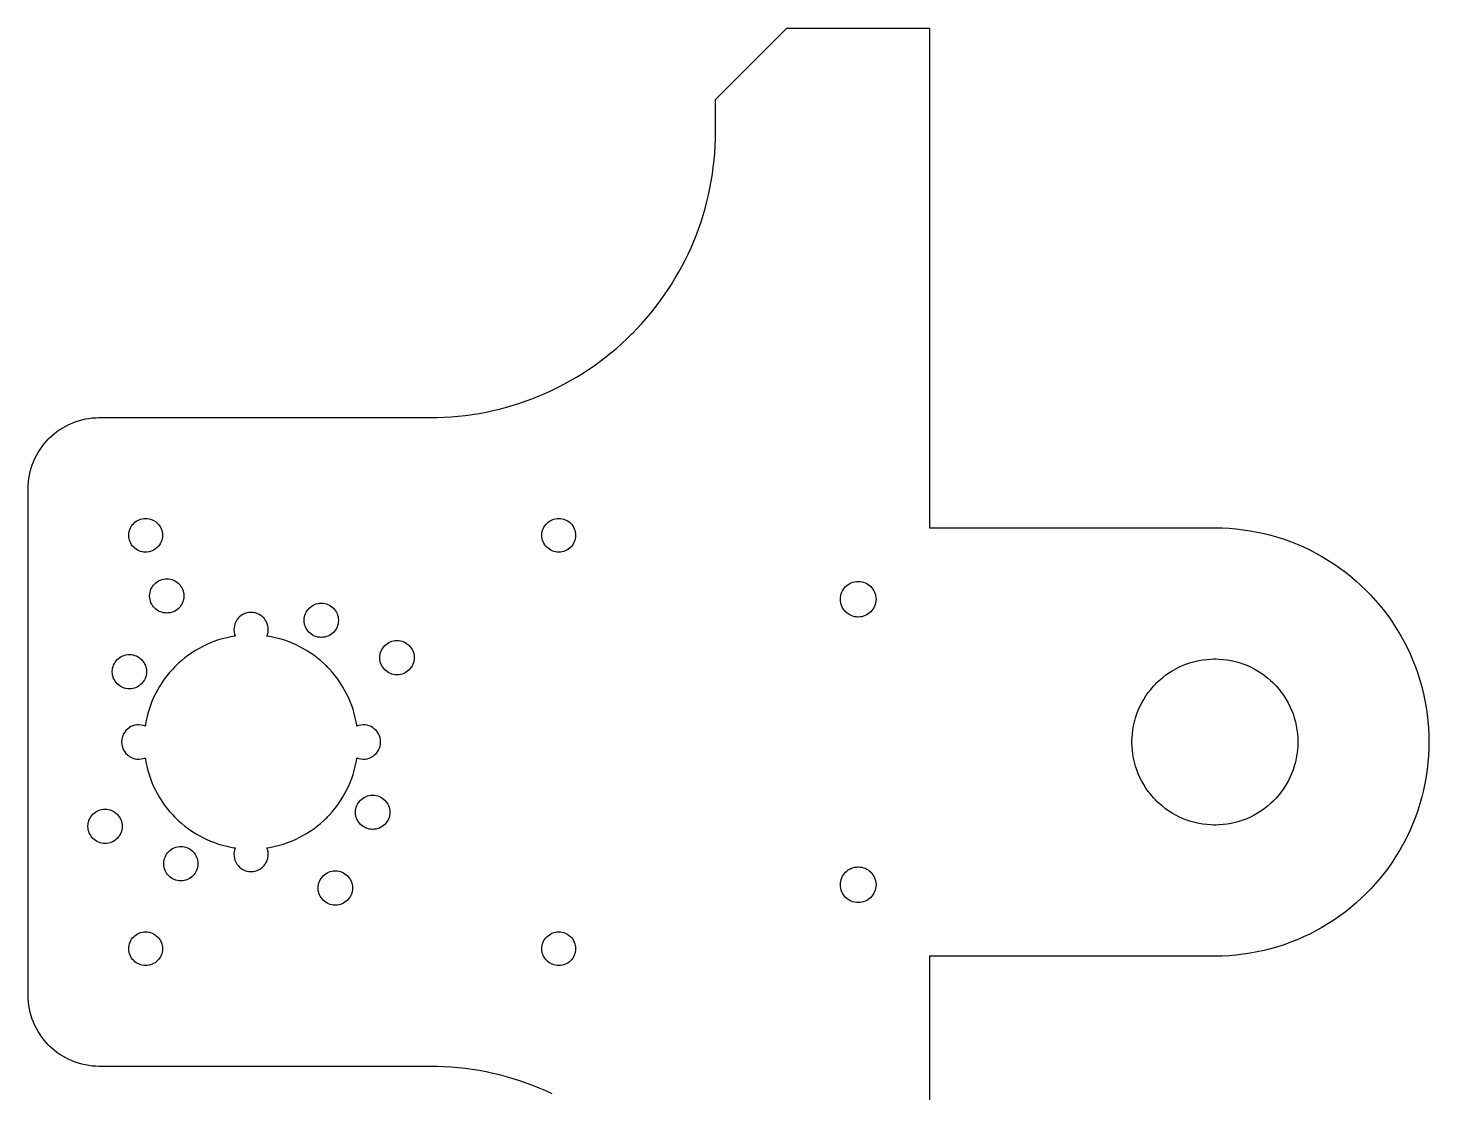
# Model space of a CAD drawing. Extents: x 0 to 249, y 0 to 479.
# Drawn here: x 0.1 to 249.4, y 289.7 to 479.1 of the extents above; entities that cross this region are included whole.
import ezdxf

# ---------------------------------------------------------------- set-up
doc = ezdxf.new("R2010")
doc.units = 0
doc.layers.get('0').update_dxf_attribs({"linetype": 'CONTINUOUS'})

msp = doc.modelspace()

# ---------------------------------------------------------------- linework, layer by layer
at = {"color": 0}
msp.add_lwpolyline([(93.3242, 289.568), (92.1974, 290.083), (91.0585, 290.572), (89.9081, 291.032), (88.7465, 291.464), (87.5746, 291.868), (86.3926, 292.243), (85.2011, 292.589), (84.0007, 292.907), (82.7918, 293.194), (81.575, 293.454), (80.3508, 293.683), (79.1197, 293.882), (77.8824, 294.051), (76.6392, 294.19), (75.3906, 294.299), (74.1372, 294.376), (72.8794, 294.424), (71.9335, 294.439), (71.6182, 294.439), (12.7538, 294.439), (12.7538, 294.439), (12.5964, 294.439), (12.124, 294.454), (11.4985, 294.501), (10.8784, 294.578), (10.2645, 294.685), (9.65815, 294.822), (9.06017, 294.987), (8.47162, 295.182), (7.89367, 295.406), (7.32726, 295.657), (6.77344, 295.935), (6.23329, 296.24), (5.70779, 296.572), (5.19803, 296.931), (4.70503, 297.315), (4.22987, 297.724), (3.88482, 298.047), (3.77354, 298.158), (3.66222, 298.269), (3.33925, 298.615), (2.92985, 299.09), (2.54579, 299.583), (2.1875, 300.093), (1.85542, 300.618), (1.54992, 301.158), (1.27143, 301.713), (1.02051, 302.279), (0.79742, 302.857), (0.6027, 303.444), (0.43674, 304.043), (0.30002, 304.65), (0.19293, 305.264), (0.11589, 305.883), (0.06934, 306.508), (0.05377, 306.981), (0.05377, 307.139), (0.05377, 397.139), (0.05377, 397.296), (0.06934, 397.768), (0.11589, 398.394), (0.19293, 399.014), (0.30002, 399.628), (0.43674, 400.235), (0.6027, 400.832), (0.79742, 401.421), (1.02051, 401.999), (1.27143, 402.565), (1.54992, 403.119), (1.85542, 403.66), (2.1875, 404.185), (2.54579, 404.694), (2.92985, 405.188), (3.33925, 405.662), (3.66222, 406.008), (3.77354, 406.119), (3.88482, 406.231), (4.22987, 406.553), (4.70503, 406.963), (5.19803, 407.347), (5.70779, 407.706), (6.23329, 408.037), (6.77344, 408.343), (7.32726, 408.621), (7.89367, 408.872), (8.47162, 409.094), (9.06017, 409.29), (9.65815, 409.456), (10.2645, 409.593), (10.8784, 409.7), (11.4985, 409.776), (12.124, 409.824), (12.5964, 409.839), (12.7538, 409.839), (71.6182, 409.839), (71.9335, 409.839), (72.8794, 409.854), (74.1372, 409.901), (75.3906, 409.979), (76.6392, 410.088), (77.8824, 410.226), (79.1197, 410.396), (80.3508, 410.594), (81.575, 410.824), (82.7918, 411.083), (84.0007, 411.371), (85.2011, 411.689), (86.3926, 412.035), (87.5746, 412.41), (88.7465, 412.814), (89.9081, 413.246), (91.0585, 413.706), (92.1974, 414.194), (93.3242, 414.71), (94.4383, 415.253), (95.5394, 415.824), (96.6268, 416.421), (97.7001, 417.046), (98.7587, 417.696), (99.8021, 418.374), (100.83, 419.078), (101.841, 419.807), (102.836, 420.563), (103.813, 421.343), (104.773, 422.15), (105.714, 422.981), (106.636, 423.838), (107.316, 424.494), (107.539, 424.718), (107.762, 424.94), (108.42, 425.621), (109.276, 426.543), (110.108, 427.485), (110.914, 428.444), (111.695, 429.421), (112.45, 430.415), (113.18, 431.428), (113.883, 432.456), (114.561, 433.499), (115.212, 434.557), (115.836, 435.631), (116.434, 436.718), (117.004, 437.818), (117.547, 438.933), (118.063, 440.06), (118.551, 441.199), (119.011, 442.349), (119.443, 443.511), (119.847, 444.682), (120.222, 445.864), (120.569, 447.056), (120.886, 448.257), (121.174, 449.465), (121.433, 450.682), (121.662, 451.906), (121.862, 453.138), (122.031, 454.375), (122.17, 455.618), (122.278, 456.867), (122.356, 458.119), (122.403, 459.378), (122.418, 460.324), (122.418, 460.639), (122.418, 466.439), (135.118, 479.139), (160.518, 479.139), (160.518, 390.239), (211.318, 390.239), (211.636, 390.239), (212.592, 390.218), (213.857, 390.154), (215.115, 390.05), (216.365, 389.904), (217.606, 389.717), (218.835, 389.49), (220.053, 389.225), (221.26, 388.919), (222.453, 388.576), (223.632, 388.194), (224.797, 387.775), (225.946, 387.319), (227.078, 386.826), (228.193, 386.299), (229.29, 385.733), (230.368, 385.135), (231.426, 384.5), (232.464, 383.832), (233.479, 383.131), (234.472, 382.397), (235.442, 381.629), (236.388, 380.831), (237.307, 380), (238.201, 379.139), (239.068, 378.246), (239.908, 377.324), (240.719, 376.372), (241.5, 375.392), (242.251, 374.382), (242.971, 373.346), (243.66, 372.281), (244.154, 371.464), (244.314, 371.189), (244.474, 370.914), (244.932, 370.076), (245.51, 368.947), (246.049, 367.806), (246.547, 366.65), (247.006, 365.483), (247.425, 364.306), (247.803, 363.117), (248.142, 361.921), (248.442, 360.715), (248.7, 359.503), (248.919, 358.285), (249.1, 357.061), (249.239, 355.835), (249.339, 354.604), (249.399, 353.372), (249.418, 352.139), (249.399, 350.906), (249.339, 349.674), (249.239, 348.443), (249.1, 347.215), (248.919, 345.993), (248.7, 344.775), (248.442, 343.563), (248.142, 342.357), (247.803, 341.16), (247.425, 339.972), (247.006, 338.794), (246.547, 337.626), (246.049, 336.472), (245.51, 335.329), (244.932, 334.201), (244.474, 333.364), (244.314, 333.089), (244.154, 332.813), (243.66, 331.997), (242.971, 330.932), (242.251, 329.894), (241.5, 328.886), (240.719, 327.906), (239.908, 326.953), (239.068, 326.031), (238.201, 325.139), (237.307, 324.278), (236.388, 323.447), (235.442, 322.647), (234.472, 321.881), (233.479, 321.146), (232.464, 320.444), (231.426, 319.776), (230.368, 319.143), (229.29, 318.544), (228.193, 317.979), (227.078, 317.45), (225.946, 316.958), (224.797, 316.501), (223.632, 316.083), (222.453, 315.701), (221.26, 315.357), (220.053, 315.053), (218.835, 314.786), (217.606, 314.56), (216.365, 314.374), (215.115, 314.228), (213.857, 314.124), (212.592, 314.06), (211.636, 314.039), (211.318, 314.039), (160.518, 314.039), (160.518, 225.139)], dxfattribs=at)
for points in [[(23.9843, 388.908), (23.9843, 388.832), (23.9688, 388.601), (23.9233, 388.304), (23.8493, 388.017), (23.7485, 387.74), (23.6222, 387.478), (23.4719, 387.231), (23.2992, 387), (23.1056, 386.787), (22.8925, 386.593), (22.6615, 386.421), (22.4142, 386.271), (22.1519, 386.144), (21.8764, 386.043), (21.5889, 385.969), (21.291, 385.924), (21.061, 385.908), (20.9843, 385.908), (20.9075, 385.908), (20.6775, 385.924), (20.3796, 385.969), (20.0921, 386.043), (19.8165, 386.144), (19.5543, 386.271), (19.3069, 386.421), (19.076, 386.593), (18.8629, 386.787), (18.6693, 387), (18.4965, 387.231), (18.3463, 387.478), (18.22, 387.74), (18.1192, 388.017), (18.0451, 388.304), (17.9997, 388.601), (17.9843, 388.832), (17.9843, 388.908), (17.9843, 388.985), (17.9997, 389.215), (18.0451, 389.513), (18.1192, 389.8), (18.22, 390.076), (18.3463, 390.339), (18.4965, 390.586), (18.6693, 390.817), (18.8629, 391.029), (19.076, 391.224), (19.3069, 391.396), (19.5543, 391.546), (19.8165, 391.672), (20.0921, 391.774), (20.3796, 391.847), (20.6775, 391.893), (20.9075, 391.908), (20.9843, 391.908), (21.061, 391.908), (21.291, 391.893), (21.5889, 391.847), (21.8764, 391.774), (22.1519, 391.672), (22.4142, 391.546), (22.6615, 391.396), (22.8925, 391.224), (23.1056, 391.029), (23.2992, 390.817), (23.4719, 390.586), (23.6222, 390.339), (23.7485, 390.076), (23.8493, 389.8), (23.9233, 389.513), (23.9688, 389.215), (23.9843, 388.985), (23.9843, 388.908)], [(97.5235, 388.908), (97.5235, 388.832), (97.5079, 388.601), (97.4625, 388.304), (97.3886, 388.017), (97.2876, 387.74), (97.1614, 387.478), (97.0111, 387.231), (96.8385, 387), (96.6449, 386.787), (96.4318, 386.593), (96.2008, 386.421), (95.9535, 386.271), (95.6913, 386.144), (95.4156, 386.043), (95.1281, 385.969), (94.8301, 385.924), (94.6001, 385.908), (94.5235, 385.908), (94.4468, 385.908), (94.2168, 385.924), (93.9189, 385.969), (93.6314, 386.043), (93.3557, 386.144), (93.0935, 386.271), (92.8461, 386.421), (92.6151, 386.593), (92.4021, 386.787), (92.2085, 387), (92.0358, 387.231), (91.8856, 387.478), (91.7592, 387.74), (91.6583, 388.017), (91.5844, 388.304), (91.5389, 388.601), (91.5235, 388.832), (91.5235, 388.908), (91.5235, 388.985), (91.5389, 389.215), (91.5844, 389.513), (91.6583, 389.8), (91.7592, 390.076), (91.8856, 390.339), (92.0358, 390.586), (92.2085, 390.817), (92.4021, 391.029), (92.6151, 391.224), (92.8461, 391.396), (93.0935, 391.546), (93.3557, 391.672), (93.6314, 391.774), (93.9189, 391.847), (94.2168, 391.893), (94.4468, 391.908), (94.5235, 391.908), (94.6001, 391.908), (94.8301, 391.893), (95.1281, 391.847), (95.4156, 391.774), (95.6913, 391.672), (95.9535, 391.546), (96.2008, 391.396), (96.4318, 391.224), (96.6449, 391.029), (96.8385, 390.817), (97.0111, 390.586), (97.1614, 390.339), (97.2876, 390.076), (97.3886, 389.8), (97.4625, 389.513), (97.5079, 389.215), (97.5235, 388.985), (97.5235, 388.908)], [(27.8039, 378.119), (27.8039, 378.042), (27.7881, 377.808), (27.7418, 377.504), (27.6667, 377.213), (27.5642, 376.932), (27.4357, 376.665), (27.2829, 376.414), (27.1074, 376.179), (26.9104, 375.963), (26.6939, 375.767), (26.459, 375.59), (26.2076, 375.438), (25.941, 375.31), (25.6607, 375.207), (25.3685, 375.132), (25.0657, 375.085), (24.8318, 375.069), (24.7538, 375.069), (24.6758, 375.069), (24.4419, 375.085), (24.1392, 375.132), (23.8468, 375.207), (23.5665, 375.31), (23.3, 375.438), (23.0485, 375.59), (22.8137, 375.767), (22.5971, 375.963), (22.4003, 376.179), (22.2247, 376.414), (22.0719, 376.665), (21.9435, 376.932), (21.841, 377.213), (21.7658, 377.504), (21.7196, 377.808), (21.7039, 378.042), (21.7039, 378.119), (21.7039, 378.197), (21.7196, 378.432), (21.7658, 378.735), (21.841, 379.026), (21.9435, 379.307), (22.0719, 379.574), (22.2247, 379.825), (22.4003, 380.06), (22.5971, 380.276), (22.8137, 380.474), (23.0485, 380.649), (23.3, 380.801), (23.5665, 380.929), (23.8468, 381.032), (24.1392, 381.107), (24.4419, 381.154), (24.6758, 381.169), (24.7538, 381.169), (24.8318, 381.169), (25.0657, 381.154), (25.3685, 381.107), (25.6607, 381.032), (25.941, 380.929), (26.2076, 380.801), (26.459, 380.649), (26.6939, 380.474), (26.9104, 380.276), (27.1074, 380.06), (27.2829, 379.825), (27.4357, 379.574), (27.5642, 379.307), (27.6667, 379.026), (27.7418, 378.735), (27.7881, 378.432), (27.8039, 378.197), (27.8039, 378.119)], [(150.993, 377.539), (150.993, 377.457), (150.976, 377.214), (150.929, 376.899), (150.85, 376.594), (150.744, 376.303), (150.61, 376.025), (150.451, 375.764), (150.268, 375.519), (150.064, 375.293), (149.837, 375.089), (149.593, 374.906), (149.332, 374.747), (149.054, 374.614), (148.763, 374.507), (148.458, 374.428), (148.143, 374.381), (147.9, 374.364), (147.818, 374.364), (147.737, 374.364), (147.493, 374.381), (147.178, 374.428), (146.874, 374.507), (146.582, 374.614), (146.304, 374.747), (146.043, 374.906), (145.799, 375.089), (145.574, 375.293), (145.368, 375.519), (145.186, 375.764), (145.026, 376.025), (144.893, 376.303), (144.786, 376.594), (144.708, 376.899), (144.66, 377.214), (144.643, 377.457), (144.643, 377.539), (144.643, 377.619), (144.66, 377.864), (144.708, 378.179), (144.786, 378.483), (144.893, 378.775), (145.026, 379.053), (145.186, 379.314), (145.368, 379.558), (145.574, 379.783), (145.799, 379.989), (146.043, 380.172), (146.304, 380.331), (146.582, 380.464), (146.874, 380.571), (147.178, 380.65), (147.493, 380.697), (147.737, 380.714), (147.818, 380.714), (147.9, 380.714), (148.143, 380.697), (148.458, 380.65), (148.763, 380.571), (149.054, 380.464), (149.332, 380.331), (149.593, 380.172), (149.837, 379.989), (150.064, 379.783), (150.268, 379.558), (150.451, 379.314), (150.61, 379.053), (150.744, 378.775), (150.85, 378.483), (150.929, 378.179), (150.976, 377.864), (150.993, 377.619), (150.993, 377.539)], [(55.3039, 373.789), (55.3039, 373.711), (55.2881, 373.478), (55.2418, 373.175), (55.1667, 372.882), (55.0642, 372.603), (54.9357, 372.336), (54.7829, 372.085), (54.6074, 371.849), (54.4106, 371.633), (54.1939, 371.436), (53.959, 371.26), (53.7076, 371.107), (53.441, 370.979), (53.1608, 370.876), (52.8685, 370.801), (52.5657, 370.756), (52.3318, 370.739), (52.2539, 370.739), (52.1758, 370.739), (51.9419, 370.756), (51.6392, 370.801), (51.3468, 370.876), (51.0667, 370.979), (50.8, 371.107), (50.5486, 371.26), (50.3138, 371.436), (50.0972, 371.633), (49.9003, 371.849), (49.7247, 372.085), (49.5719, 372.336), (49.4435, 372.603), (49.341, 372.882), (49.2658, 373.175), (49.2196, 373.478), (49.2039, 373.711), (49.2039, 373.789), (49.2039, 373.867), (49.2196, 374.101), (49.2658, 374.404), (49.341, 374.696), (49.4435, 374.976), (49.5719, 375.243), (49.7247, 375.494), (49.9003, 375.729), (50.0972, 375.946), (50.3138, 376.143), (50.5486, 376.318), (50.8, 376.471), (51.0667, 376.6), (51.3468, 376.703), (51.6392, 376.778), (51.9419, 376.824), (52.1758, 376.839), (52.2539, 376.839), (52.3318, 376.839), (52.5657, 376.824), (52.8685, 376.778), (53.1608, 376.703), (53.441, 376.6), (53.7076, 376.471), (53.959, 376.318), (54.1939, 376.143), (54.4106, 375.946), (54.6074, 375.729), (54.7829, 375.494), (54.9357, 375.243), (55.0642, 374.976), (55.1667, 374.696), (55.2418, 374.404), (55.2881, 374.101), (55.3039, 373.867), (55.3039, 373.789)], [(36.9331, 333.299), (36.8971, 333.211), (36.811, 332.94), (36.735, 332.574), (36.7044, 332.204), (36.719, 331.833), (36.7783, 331.468), (36.8818, 331.111), (37.0292, 330.768), (37.1674, 330.519), (37.22, 330.442), (37.2725, 330.362), (37.4497, 330.14), (37.7117, 329.874), (38.0022, 329.642), (38.3178, 329.449), (38.6543, 329.293), (39.0083, 329.181), (39.3761, 329.112), (39.6594, 329.089), (39.7539, 329.089), (39.8482, 329.089), (40.1315, 329.112), (40.4993, 329.181), (40.8532, 329.293), (41.1899, 329.449), (41.5053, 329.642), (41.7958, 329.874), (42.0579, 330.14), (42.2351, 330.362), (42.2876, 330.442), (42.3401, 330.519), (42.4785, 330.768), (42.6257, 331.111), (42.7293, 331.468), (42.7886, 331.833), (42.8031, 332.204), (42.7726, 332.574), (42.6967, 332.94), (42.6106, 333.211), (42.5747, 333.299), (42.7633, 333.326), (43.3272, 333.426), (44.0719, 333.585), (44.8079, 333.771), (45.5346, 333.987), (46.251, 334.231), (46.9563, 334.503), (47.6497, 334.803), (48.3304, 335.129), (48.9978, 335.482), (49.6508, 335.861), (50.2888, 336.267), (50.9108, 336.697), (51.5162, 337.154), (52.1042, 337.635), (52.6738, 338.139), (53.0893, 338.533), (53.2242, 338.668), (53.3592, 338.803), (53.7531, 339.219), (54.2581, 339.789), (54.7387, 340.376), (55.1949, 340.982), (55.6257, 341.604), (56.0313, 342.242), (56.4107, 342.894), (56.7639, 343.563), (57.0904, 344.243), (57.3899, 344.936), (57.6617, 345.642), (57.9056, 346.358), (58.1211, 347.085), (58.3081, 347.821), (58.4657, 348.565), (58.5656, 349.129), (58.5939, 349.318), (58.6811, 349.282), (58.9521, 349.196), (59.3185, 349.119), (59.6886, 349.089), (60.0586, 349.104), (60.424, 349.164), (60.7808, 349.267), (61.1247, 349.414), (61.3732, 349.553), (61.4517, 349.606), (61.53, 349.657), (61.7524, 349.835), (62.0194, 350.097), (62.2508, 350.388), (62.4446, 350.703), (62.5987, 351.039), (62.7114, 351.393), (62.7804, 351.761), (62.8039, 352.044), (62.8039, 352.139), (62.8039, 352.233), (62.7804, 352.517), (62.7114, 352.885), (62.5987, 353.237), (62.4446, 353.575), (62.2508, 353.89), (62.0194, 354.181), (61.7524, 354.443), (61.53, 354.619), (61.4517, 354.672), (61.3732, 354.725), (61.1247, 354.864), (60.7808, 355.011), (60.424, 355.114), (60.0586, 355.174), (59.6886, 355.188), (59.3185, 355.157), (58.9521, 355.082), (58.6811, 354.996), (58.5939, 354.96), (58.5656, 355.149), (58.4657, 355.713), (58.3081, 356.457), (58.1211, 357.193), (57.9056, 357.919), (57.6617, 358.636), (57.3899, 359.342), (57.0904, 360.035), (56.7639, 360.715), (56.4107, 361.383), (56.0313, 362.036), (55.6257, 362.674), (55.1949, 363.296), (54.7387, 363.901), (54.2581, 364.489), (53.7531, 365.058), (53.3592, 365.474), (53.2242, 365.61), (53.0893, 365.744), (52.6738, 366.138), (52.1042, 366.643), (51.5162, 367.124), (50.9108, 367.579), (50.2888, 368.011), (49.6508, 368.417), (48.9978, 368.796), (48.3304, 369.149), (47.6497, 369.475), (46.9563, 369.775), (46.251, 370.047), (45.5346, 370.29), (44.8079, 370.506), (44.0719, 370.693), (43.3272, 370.85), (42.7633, 370.95), (42.5747, 370.979), (42.6106, 371.067), (42.6967, 371.338), (42.7726, 371.703), (42.8031, 372.074), (42.7886, 372.443), (42.7293, 372.808), (42.6257, 373.165), (42.4785, 373.51), (42.3401, 373.758), (42.2876, 373.836), (42.2351, 373.915), (42.0579, 374.138), (41.7958, 374.404), (41.5053, 374.636), (41.1899, 374.829), (40.8532, 374.983), (40.4993, 375.096), (40.1315, 375.165), (39.8482, 375.189), (39.7539, 375.189), (39.6594, 375.189), (39.3761, 375.165), (39.0083, 375.096), (38.6543, 374.983), (38.3178, 374.829), (38.0022, 374.636), (37.7117, 374.404), (37.4497, 374.138), (37.2725, 373.915), (37.22, 373.836), (37.1674, 373.758), (37.0292, 373.51), (36.8818, 373.165), (36.7783, 372.808), (36.719, 372.443), (36.7044, 372.074), (36.735, 371.703), (36.811, 371.338), (36.8971, 371.067), (36.9331, 370.979), (36.7443, 370.95), (36.1804, 370.85), (35.4358, 370.693), (34.6997, 370.506), (33.9731, 370.29), (33.2567, 370.047), (32.5514, 369.775), (31.8579, 369.475), (31.1771, 369.149), (30.5099, 368.796), (29.8568, 368.417), (29.2189, 368.011), (28.5968, 367.579), (27.9914, 367.124), (27.4035, 366.643), (26.8339, 366.138), (26.4183, 365.744), (26.2835, 365.61), (26.1485, 365.474), (25.7544, 365.058), (25.2494, 364.489), (24.7689, 363.901), (24.3128, 363.296), (23.8818, 362.674), (23.4764, 362.036), (23.0969, 361.383), (22.7438, 360.715), (22.4172, 360.035), (22.1178, 359.342), (21.846, 358.636), (21.6021, 357.919), (21.3864, 357.193), (21.1996, 356.457), (21.0419, 355.713), (20.9419, 355.149), (20.9138, 354.96), (20.8264, 354.996), (20.5556, 355.082), (20.1892, 355.157), (19.8189, 355.188), (19.449, 355.174), (19.0836, 355.114), (18.7268, 355.011), (18.3829, 354.864), (18.1344, 354.725), (18.0561, 354.672), (17.9776, 354.619), (17.7553, 354.443), (17.4882, 354.181), (17.2568, 353.89), (17.0631, 353.575), (16.9089, 353.237), (16.7962, 352.885), (16.7272, 352.517), (16.7039, 352.233), (16.7039, 352.139), (16.7039, 352.044), (16.7272, 351.761), (16.7962, 351.393), (16.9089, 351.039), (17.0631, 350.703), (17.2568, 350.388), (17.4882, 350.097), (17.7553, 349.835), (17.9776, 349.657), (18.0561, 349.606), (18.1344, 349.553), (18.3829, 349.414), (18.7268, 349.267), (19.0836, 349.164), (19.449, 349.104), (19.8189, 349.089), (20.1892, 349.119), (20.5556, 349.196), (20.8264, 349.282), (20.9138, 349.318), (20.9419, 349.129), (21.0419, 348.565), (21.1996, 347.821), (21.3864, 347.085), (21.6021, 346.358), (21.846, 345.642), (22.1178, 344.936), (22.4172, 344.243), (22.7438, 343.563), (23.0969, 342.894), (23.4764, 342.242), (23.8818, 341.604), (24.3128, 340.982), (24.7689, 340.376), (25.2494, 339.789), (25.7544, 339.219), (26.1485, 338.803), (26.2835, 338.668), (26.4183, 338.533), (26.8339, 338.139), (27.4035, 337.635), (27.9914, 337.154), (28.5968, 336.697), (29.2189, 336.267), (29.8568, 335.861), (30.5099, 335.482), (31.1771, 335.129), (31.8579, 334.803), (32.5514, 334.503), (33.2567, 334.231), (33.9731, 333.987), (34.6997, 333.771), (35.4358, 333.585), (36.1804, 333.426), (36.7443, 333.326), (36.9331, 333.299)], [(68.7847, 367.139), (68.7847, 367.061), (68.7689, 366.826), (68.7226, 366.524), (68.6475, 366.232), (68.545, 365.951), (68.4165, 365.685), (68.2638, 365.433), (68.0882, 365.199), (67.8914, 364.982), (67.6747, 364.785), (67.4399, 364.61), (67.1885, 364.457), (66.9218, 364.328), (66.6417, 364.226), (66.3493, 364.151), (66.0464, 364.104), (65.8125, 364.089), (65.7346, 364.089), (65.6567, 364.089), (65.4228, 364.104), (65.12, 364.151), (64.8276, 364.226), (64.5474, 364.328), (64.2808, 364.457), (64.0293, 364.61), (63.7946, 364.785), (63.5779, 364.982), (63.3811, 365.199), (63.2056, 365.433), (63.0528, 365.685), (62.9243, 365.951), (62.8217, 366.232), (62.7465, 366.524), (62.7004, 366.826), (62.6846, 367.061), (62.6846, 367.139), (62.6846, 367.217), (62.7004, 367.45), (62.7465, 367.753), (62.8217, 368.046), (62.9243, 368.326), (63.0528, 368.593), (63.2056, 368.844), (63.3811, 369.079), (63.5779, 369.296), (63.7946, 369.492), (64.0293, 369.668), (64.2808, 369.821), (64.5474, 369.949), (64.8276, 370.051), (65.12, 370.126), (65.4228, 370.174), (65.6567, 370.189), (65.7346, 370.189), (65.8125, 370.189), (66.0464, 370.174), (66.3493, 370.126), (66.6417, 370.051), (66.9218, 369.949), (67.1885, 369.821), (67.4399, 369.668), (67.6747, 369.492), (67.8914, 369.296), (68.0882, 369.079), (68.2638, 368.844), (68.4165, 368.593), (68.545, 368.326), (68.6475, 368.046), (68.7226, 367.753), (68.7689, 367.45), (68.7847, 367.217), (68.7847, 367.139)], [(21.1532, 364.639), (21.1532, 364.561), (21.1374, 364.326), (21.0911, 364.024), (21.016, 363.732), (20.9135, 363.451), (20.785, 363.185), (20.6322, 362.933), (20.4567, 362.699), (20.2599, 362.482), (20.0432, 362.285), (19.8085, 362.11), (19.5569, 361.957), (19.2904, 361.828), (19.0101, 361.726), (18.7178, 361.651), (18.415, 361.604), (18.1811, 361.589), (18.1032, 361.589), (18.0251, 361.589), (17.7912, 361.604), (17.4885, 361.651), (17.1963, 361.726), (16.916, 361.828), (16.6493, 361.957), (16.3978, 362.11), (16.1631, 362.285), (15.9464, 362.482), (15.7496, 362.699), (15.574, 362.933), (15.4212, 363.185), (15.2928, 363.451), (15.1903, 363.732), (15.1151, 364.024), (15.0689, 364.326), (15.0532, 364.561), (15.0532, 364.639), (15.0532, 364.717), (15.0689, 364.95), (15.1151, 365.253), (15.1903, 365.546), (15.2928, 365.826), (15.4212, 366.093), (15.574, 366.344), (15.7496, 366.579), (15.9464, 366.796), (16.1631, 366.992), (16.3978, 367.168), (16.6493, 367.321), (16.916, 367.449), (17.1963, 367.551), (17.4885, 367.626), (17.7912, 367.674), (18.0251, 367.689), (18.1032, 367.689), (18.1811, 367.689), (18.415, 367.674), (18.7178, 367.626), (19.0101, 367.551), (19.2904, 367.449), (19.5569, 367.321), (19.8085, 367.168), (20.0432, 366.992), (20.2599, 366.796), (20.4567, 366.579), (20.6322, 366.344), (20.785, 366.093), (20.9135, 365.826), (21.016, 365.546), (21.0911, 365.253), (21.1374, 364.95), (21.1532, 364.717), (21.1532, 364.639)], [(226.089, 352.139), (226.089, 351.956), (226.071, 351.407), (226.017, 350.679), (225.926, 349.957), (225.801, 349.244), (225.643, 348.539), (225.45, 347.843), (225.224, 347.158), (224.964, 346.486), (224.672, 345.828), (224.349, 345.183), (223.993, 344.556), (223.607, 343.944), (223.19, 343.351), (222.743, 342.778), (222.268, 342.225), (221.892, 341.824), (221.763, 341.694), (221.633, 341.565), (221.232, 341.19), (220.679, 340.714), (220.106, 340.267), (219.513, 339.85), (218.901, 339.464), (218.274, 339.108), (217.629, 338.785), (216.971, 338.493), (216.299, 338.233), (215.614, 338.007), (214.918, 337.814), (214.214, 337.656), (213.5, 337.531), (212.778, 337.44), (212.051, 337.386), (211.501, 337.368), (211.318, 337.368), (211.135, 337.368), (210.586, 337.386), (209.858, 337.44), (209.138, 337.531), (208.424, 337.656), (207.718, 337.814), (207.022, 338.007), (206.339, 338.233), (205.667, 338.493), (205.007, 338.785), (204.364, 339.108), (203.735, 339.464), (203.124, 339.85), (202.531, 340.267), (201.957, 340.714), (201.406, 341.19), (201.004, 341.565), (200.874, 341.694), (200.744, 341.824), (200.369, 342.225), (199.893, 342.778), (199.446, 343.351), (199.029, 343.944), (198.643, 344.556), (198.289, 345.183), (197.964, 345.828), (197.672, 346.486), (197.413, 347.158), (197.186, 347.843), (196.993, 348.539), (196.835, 349.244), (196.71, 349.957), (196.621, 350.679), (196.567, 351.407), (196.549, 351.956), (196.549, 352.139), (196.549, 352.322), (196.567, 352.871), (196.621, 353.599), (196.71, 354.319), (196.835, 355.033), (196.993, 355.739), (197.186, 356.435), (197.413, 357.119), (197.672, 357.792), (197.964, 358.45), (198.289, 359.094), (198.643, 359.722), (199.029, 360.333), (199.446, 360.926), (199.893, 361.5), (200.369, 362.051), (200.744, 362.453), (200.874, 362.583), (201.004, 362.713), (201.406, 363.088), (201.957, 363.564), (202.531, 364.011), (203.124, 364.428), (203.735, 364.814), (204.364, 365.169), (205.007, 365.493), (205.667, 365.785), (206.339, 366.044), (207.022, 366.271), (207.718, 366.464), (208.424, 366.622), (209.138, 366.747), (209.858, 366.836), (210.586, 366.89), (211.135, 366.908), (211.318, 366.908), (211.501, 366.908), (212.051, 366.89), (212.778, 366.836), (213.5, 366.747), (214.214, 366.622), (214.918, 366.464), (215.614, 366.271), (216.299, 366.044), (216.971, 365.785), (217.629, 365.493), (218.274, 365.169), (218.901, 364.814), (219.513, 364.428), (220.106, 364.011), (220.679, 363.564), (221.232, 363.088), (221.633, 362.713), (221.763, 362.583), (221.892, 362.453), (222.268, 362.051), (222.743, 361.5), (223.19, 360.926), (223.607, 360.333), (223.993, 359.722), (224.349, 359.094), (224.672, 358.45), (224.964, 357.792), (225.224, 357.119), (225.45, 356.435), (225.643, 355.739), (225.801, 355.033), (225.926, 354.319), (226.017, 353.599), (226.071, 352.871), (226.089, 352.322), (226.089, 352.139)], [(64.4546, 339.639), (64.4546, 339.561), (64.4387, 339.326), (64.3925, 339.024), (64.3174, 338.732), (64.2149, 338.451), (64.0864, 338.185), (63.9336, 337.933), (63.7581, 337.699), (63.5613, 337.482), (63.3446, 337.285), (63.1097, 337.11), (62.8583, 336.957), (62.5917, 336.828), (62.3115, 336.726), (62.0192, 336.65), (61.7162, 336.604), (61.4824, 336.589), (61.4046, 336.589), (61.3265, 336.589), (61.0926, 336.604), (60.7899, 336.65), (60.4975, 336.726), (60.2172, 336.828), (59.9507, 336.957), (59.6992, 337.11), (59.4644, 337.285), (59.2478, 337.482), (59.051, 337.699), (58.8754, 337.933), (58.7226, 338.185), (58.5942, 338.451), (58.4915, 338.732), (58.4164, 339.024), (58.3703, 339.326), (58.3544, 339.561), (58.3544, 339.639), (58.3544, 339.717), (58.3703, 339.95), (58.4164, 340.253), (58.4915, 340.546), (58.5942, 340.826), (58.7226, 341.093), (58.8754, 341.344), (59.051, 341.579), (59.2478, 341.796), (59.4644, 341.992), (59.6992, 342.168), (59.9507, 342.321), (60.2172, 342.449), (60.4975, 342.551), (60.7899, 342.626), (61.0926, 342.674), (61.3265, 342.689), (61.4046, 342.689), (61.4824, 342.689), (61.7162, 342.674), (62.0192, 342.626), (62.3115, 342.551), (62.5917, 342.449), (62.8583, 342.321), (63.1097, 342.168), (63.3446, 341.992), (63.5613, 341.796), (63.7581, 341.579), (63.9336, 341.344), (64.0864, 341.093), (64.2149, 340.826), (64.3174, 340.546), (64.3925, 340.253), (64.4387, 339.95), (64.4546, 339.717), (64.4546, 339.639)], [(16.8231, 337.139), (16.8231, 337.061), (16.8072, 336.826), (16.761, 336.524), (16.6858, 336.232), (16.5833, 335.951), (16.4549, 335.685), (16.3021, 335.433), (16.1265, 335.199), (15.9297, 334.982), (15.7131, 334.785), (15.4783, 334.61), (15.2268, 334.457), (14.9603, 334.328), (14.68, 334.226), (14.3876, 334.15), (14.0849, 334.104), (13.851, 334.089), (13.7731, 334.089), (13.6951, 334.089), (13.4612, 334.104), (13.1584, 334.15), (12.866, 334.226), (12.5858, 334.328), (12.3192, 334.457), (12.0678, 334.61), (11.833, 334.785), (11.6164, 334.982), (11.4195, 335.199), (11.2439, 335.433), (11.0912, 335.685), (10.9627, 335.951), (10.8601, 336.232), (10.785, 336.524), (10.7388, 336.826), (10.723, 337.061), (10.723, 337.139), (10.723, 337.217), (10.7388, 337.45), (10.785, 337.753), (10.8601, 338.046), (10.9627, 338.326), (11.0912, 338.593), (11.2439, 338.844), (11.4195, 339.079), (11.6164, 339.296), (11.833, 339.492), (12.0678, 339.668), (12.3192, 339.821), (12.5858, 339.949), (12.866, 340.051), (13.1584, 340.126), (13.4612, 340.174), (13.6951, 340.189), (13.7731, 340.189), (13.851, 340.189), (14.0849, 340.174), (14.3876, 340.126), (14.68, 340.051), (14.9603, 339.949), (15.2268, 339.821), (15.4783, 339.668), (15.7131, 339.492), (15.9297, 339.296), (16.1265, 339.079), (16.3021, 338.844), (16.4549, 338.593), (16.5833, 338.326), (16.6858, 338.046), (16.761, 337.753), (16.8072, 337.45), (16.8231, 337.217), (16.8231, 337.139)], [(30.3039, 330.487), (30.3039, 330.41), (30.2881, 330.176), (30.2418, 329.874), (30.1667, 329.581), (30.0642, 329.301), (29.9357, 329.035), (29.7829, 328.783), (29.6074, 328.549), (29.4104, 328.332), (29.1939, 328.135), (28.959, 327.958), (28.7076, 327.806), (28.441, 327.678), (28.1607, 327.575), (27.8685, 327.5), (27.5657, 327.454), (27.3318, 327.438), (27.2538, 327.438), (27.1758, 327.438), (26.9419, 327.454), (26.6392, 327.5), (26.3468, 327.575), (26.0665, 327.678), (25.8, 327.806), (25.5485, 327.958), (25.3137, 328.135), (25.0971, 328.332), (24.9003, 328.549), (24.7247, 328.783), (24.5719, 329.035), (24.4435, 329.301), (24.341, 329.581), (24.2658, 329.874), (24.2196, 330.176), (24.2039, 330.41), (24.2039, 330.487), (24.2039, 330.567), (24.2196, 330.8), (24.2658, 331.103), (24.341, 331.394), (24.4435, 331.675), (24.5719, 331.942), (24.7247, 332.193), (24.9003, 332.428), (25.0971, 332.644), (25.3137, 332.842), (25.5485, 333.017), (25.8, 333.169), (26.0665, 333.299), (26.3468, 333.401), (26.6392, 333.476), (26.9419, 333.522), (27.1758, 333.537), (27.2538, 333.537), (27.3318, 333.537), (27.5657, 333.522), (27.8685, 333.476), (28.1607, 333.401), (28.441, 333.299), (28.7076, 333.169), (28.959, 333.017), (29.1939, 332.842), (29.4104, 332.644), (29.6074, 332.428), (29.7829, 332.193), (29.9357, 331.942), (30.0642, 331.675), (30.1667, 331.394), (30.2418, 331.103), (30.2881, 330.8), (30.3039, 330.567), (30.3039, 330.487)], [(57.8039, 326.158), (57.8039, 326.081), (57.7881, 325.846), (57.7418, 325.543), (57.6667, 325.251), (57.5642, 324.971), (57.4357, 324.704), (57.2829, 324.453), (57.1074, 324.218), (56.9106, 324.001), (56.6939, 323.804), (56.459, 323.629), (56.2076, 323.476), (55.941, 323.347), (55.6608, 323.244), (55.3685, 323.169), (55.0657, 323.124), (54.8318, 323.108), (54.7539, 323.108), (54.6758, 323.108), (54.4419, 323.124), (54.1392, 323.169), (53.8468, 323.244), (53.5667, 323.347), (53.3, 323.476), (53.0486, 323.629), (52.8138, 323.804), (52.5972, 324.001), (52.4003, 324.218), (52.2247, 324.453), (52.0719, 324.704), (51.9435, 324.971), (51.841, 325.251), (51.7658, 325.543), (51.7196, 325.846), (51.7039, 326.081), (51.7039, 326.158), (51.7039, 326.236), (51.7196, 326.469), (51.7658, 326.772), (51.841, 327.065), (51.9435, 327.344), (52.0719, 327.611), (52.2247, 327.864), (52.4003, 328.099), (52.5972, 328.315), (52.8138, 328.511), (53.0486, 328.688), (53.3, 328.84), (53.5667, 328.968), (53.8468, 329.071), (54.1392, 329.146), (54.4419, 329.192), (54.6758, 329.208), (54.7539, 329.208), (54.8318, 329.208), (55.0657, 329.192), (55.3685, 329.146), (55.6608, 329.071), (55.941, 328.968), (56.2076, 328.84), (56.459, 328.688), (56.6939, 328.511), (56.9106, 328.315), (57.1074, 328.099), (57.2829, 327.864), (57.4357, 327.611), (57.5642, 327.344), (57.6667, 327.065), (57.7418, 326.772), (57.7881, 326.469), (57.8039, 326.236), (57.8039, 326.158)], [(150.993, 326.739), (150.993, 326.657), (150.976, 326.414), (150.929, 326.099), (150.85, 325.794), (150.744, 325.503), (150.61, 325.225), (150.451, 324.964), (150.268, 324.719), (150.064, 324.493), (149.837, 324.289), (149.593, 324.106), (149.332, 323.947), (149.054, 323.813), (148.763, 323.707), (148.458, 323.628), (148.143, 323.581), (147.9, 323.564), (147.818, 323.564), (147.737, 323.564), (147.493, 323.581), (147.178, 323.628), (146.874, 323.707), (146.582, 323.813), (146.304, 323.947), (146.043, 324.106), (145.799, 324.289), (145.574, 324.493), (145.368, 324.719), (145.186, 324.964), (145.026, 325.225), (144.893, 325.503), (144.786, 325.794), (144.708, 326.099), (144.66, 326.414), (144.643, 326.657), (144.643, 326.739), (144.643, 326.819), (144.66, 327.064), (144.708, 327.379), (144.786, 327.683), (144.893, 327.975), (145.026, 328.253), (145.186, 328.514), (145.368, 328.758), (145.574, 328.983), (145.799, 329.189), (146.043, 329.371), (146.304, 329.531), (146.582, 329.664), (146.874, 329.771), (147.178, 329.849), (147.493, 329.897), (147.737, 329.914), (147.818, 329.914), (147.9, 329.914), (148.143, 329.897), (148.458, 329.849), (148.763, 329.771), (149.054, 329.664), (149.332, 329.531), (149.593, 329.371), (149.837, 329.189), (150.064, 328.983), (150.268, 328.758), (150.451, 328.514), (150.61, 328.253), (150.744, 327.975), (150.85, 327.683), (150.929, 327.379), (150.976, 327.064), (150.993, 326.819), (150.993, 326.739)], [(23.9843, 315.369), (23.9843, 315.293), (23.9688, 315.063), (23.9233, 314.764), (23.8493, 314.476), (23.7485, 314.201), (23.6222, 313.939), (23.4719, 313.692), (23.2992, 313.461), (23.1056, 313.247), (22.8925, 313.054), (22.6615, 312.882), (22.4142, 312.731), (22.1519, 312.606), (21.8764, 312.504), (21.5889, 312.431), (21.291, 312.385), (21.061, 312.369), (20.9843, 312.369), (20.9075, 312.369), (20.6775, 312.385), (20.3796, 312.431), (20.0921, 312.504), (19.8165, 312.606), (19.5543, 312.731), (19.3069, 312.882), (19.076, 313.054), (18.8629, 313.247), (18.6693, 313.461), (18.4965, 313.692), (18.3463, 313.939), (18.22, 314.201), (18.1192, 314.476), (18.0451, 314.764), (17.9997, 315.063), (17.9843, 315.293), (17.9843, 315.369), (17.9843, 315.446), (17.9997, 315.676), (18.0451, 315.974), (18.1192, 316.261), (18.22, 316.537), (18.3463, 316.799), (18.4965, 317.046), (18.6693, 317.278), (18.8629, 317.49), (19.076, 317.685), (19.3069, 317.857), (19.5543, 318.007), (19.8165, 318.133), (20.0921, 318.235), (20.3796, 318.308), (20.6775, 318.354), (20.9075, 318.369), (20.9843, 318.369), (21.061, 318.369), (21.291, 318.354), (21.5889, 318.308), (21.8764, 318.235), (22.1519, 318.133), (22.4142, 318.007), (22.6615, 317.857), (22.8925, 317.685), (23.1056, 317.49), (23.2992, 317.278), (23.4719, 317.046), (23.6222, 316.799), (23.7485, 316.537), (23.8493, 316.261), (23.9233, 315.974), (23.9688, 315.676), (23.9843, 315.446), (23.9843, 315.369)], [(97.5235, 315.369), (97.5235, 315.293), (97.5079, 315.063), (97.4625, 314.764), (97.3886, 314.476), (97.2876, 314.201), (97.1614, 313.939), (97.0111, 313.692), (96.8385, 313.461), (96.6449, 313.247), (96.4318, 313.054), (96.2008, 312.882), (95.9535, 312.731), (95.6913, 312.606), (95.4156, 312.504), (95.1281, 312.431), (94.8301, 312.385), (94.6001, 312.369), (94.5235, 312.369), (94.4468, 312.369), (94.2168, 312.385), (93.9189, 312.431), (93.6314, 312.504), (93.3557, 312.606), (93.0935, 312.731), (92.8461, 312.882), (92.6151, 313.054), (92.4021, 313.247), (92.2085, 313.461), (92.0358, 313.692), (91.8856, 313.939), (91.7592, 314.201), (91.6583, 314.476), (91.5844, 314.764), (91.5389, 315.063), (91.5235, 315.293), (91.5235, 315.369), (91.5235, 315.446), (91.5389, 315.676), (91.5844, 315.974), (91.6583, 316.261), (91.7592, 316.537), (91.8856, 316.799), (92.0358, 317.046), (92.2085, 317.278), (92.4021, 317.49), (92.6151, 317.685), (92.8461, 317.857), (93.0935, 318.007), (93.3557, 318.133), (93.6314, 318.235), (93.9189, 318.308), (94.2168, 318.354), (94.4468, 318.369), (94.5235, 318.369), (94.6001, 318.369), (94.8301, 318.354), (95.1281, 318.308), (95.4156, 318.235), (95.6913, 318.133), (95.9535, 318.007), (96.2008, 317.857), (96.4318, 317.685), (96.6449, 317.49), (96.8385, 317.278), (97.0111, 317.046), (97.1614, 316.799), (97.2876, 316.537), (97.3886, 316.261), (97.4625, 315.974), (97.5079, 315.676), (97.5235, 315.446), (97.5235, 315.369)]]:
    msp.add_lwpolyline(points, close=True, dxfattribs=at)

doc.saveas('drawing.dxf')
